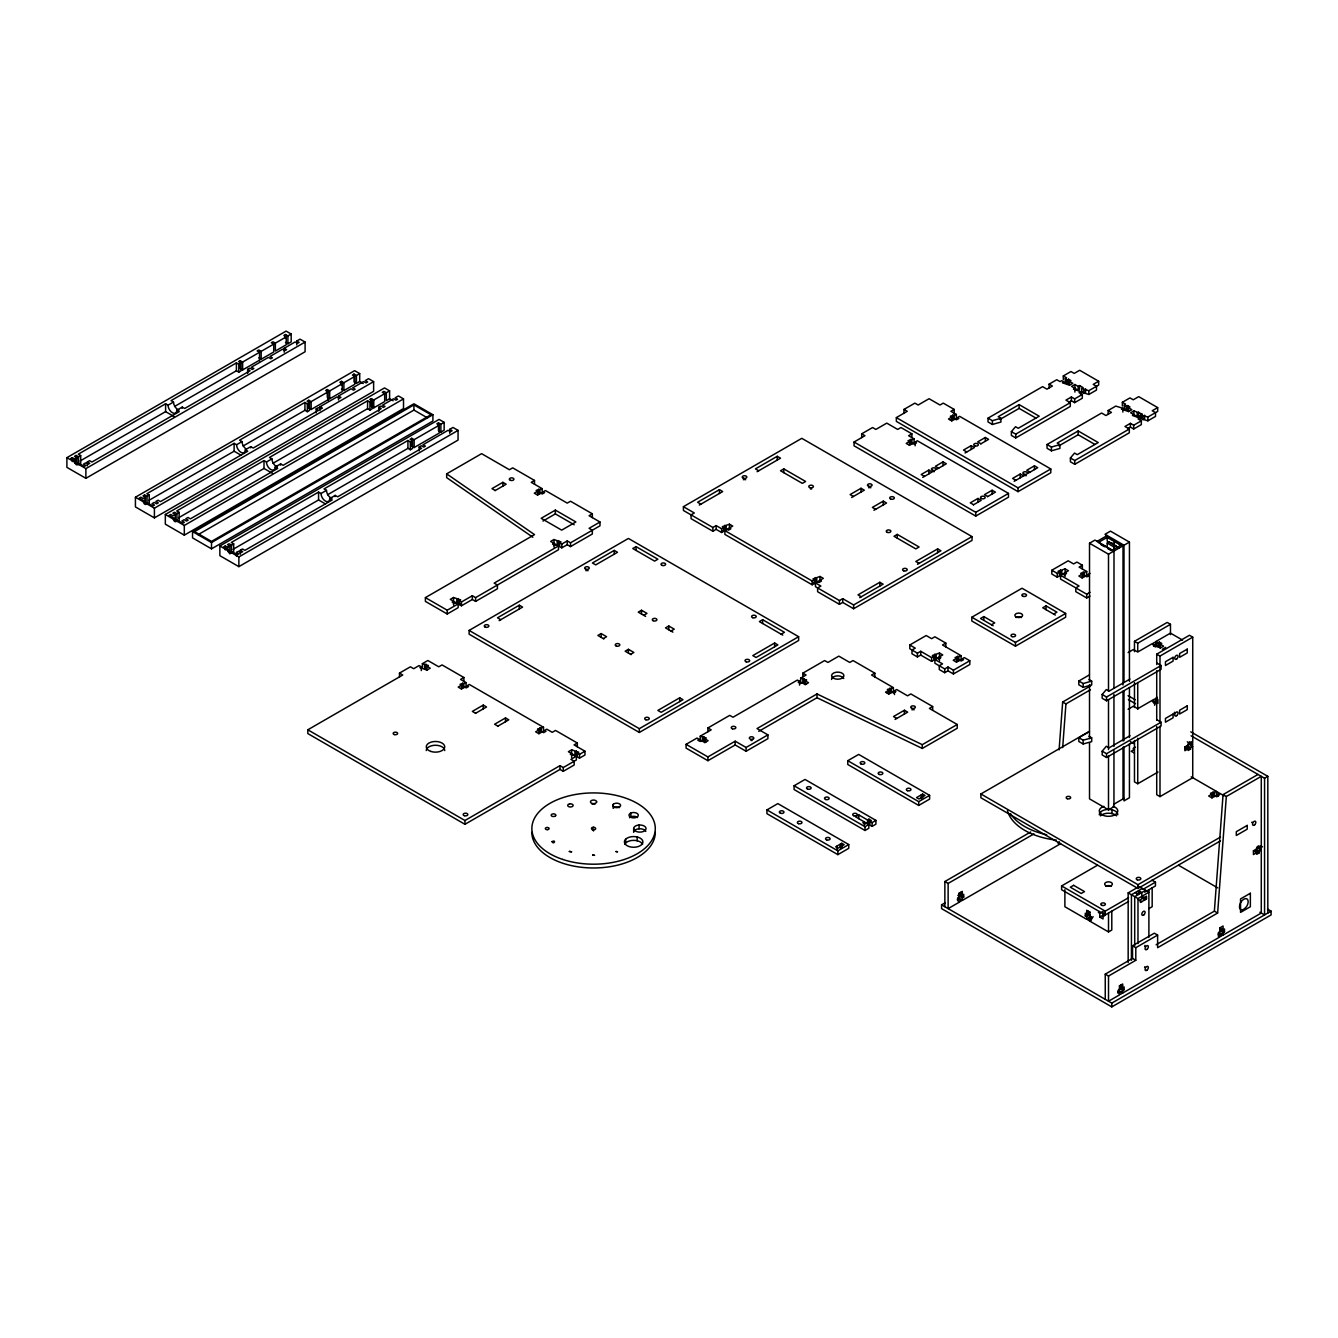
<?xml version="1.0" encoding="UTF-8"?>
<svg xmlns="http://www.w3.org/2000/svg" width="1338" height="1338" viewBox="0 0 1338 1338"><rect width="100%" height="100%" fill="white"/><g stroke="black" fill="none" stroke-linecap="round" stroke-linejoin="round"><path stroke-width="1.5" d="M1059.094 749.882L1062.673 702.015L1090.621 685.876M1062.673 747.608L1065.934 703.905L1090.403 689.789M1156.116 944.779L1214.369 911.145L1223.066 794.621L1258.004 774.451M1105.255 999.335L1105.255 974.148L1132.533 958.393L1132.533 945.799L1154.343 933.188L1157.621 935.078L1157.621 947.689L1217.63 913.034L1226.327 796.511L1261.282 776.341L1261.282 846.252L1259.091 847.523L1259.091 845.884L1256.7 847.272L1256.7 848.911M1068.661 402.337L1071.387 400.764L1074.665 402.654L1082.308 398.239L1082.308 394.459L1074.665 398.875L1071.387 396.985L1065.934 400.129L1070.3 402.654L1070.3 406.434L1015.743 437.927L1011.377 435.419L1011.377 431.639L1015.525 426.722L1018.251 428.294L1039.208 416.202L1019.121 404.611L998.181 416.703L1000.908 418.276L1000.908 422.055L992.395 424.447L988.029 421.938L988.029 418.158L1042.586 386.649L1046.952 389.174L1052.404 386.03L1049.126 384.14L1049.126 387.92M1127.683 428.712L1130.409 427.123L1133.687 429.013L1141.331 424.614L1141.331 420.834L1133.687 425.233L1130.409 423.343L1124.957 426.504L1129.322 429.013L1129.322 432.793L1074.765 464.303L1070.4 461.777L1070.4 457.997L1074.548 453.08L1077.274 454.652L1098.23 442.56L1078.16 430.97L1057.204 443.062L1059.93 444.634L1059.93 448.414L1051.417 450.822L1047.052 448.297L1047.052 444.517L1101.609 413.024L1105.974 415.533L1111.426 412.388L1108.165 410.498L1108.165 414.278M1156.718 662.996L1161.083 665.504L1161.083 669.284L1106.526 700.794L1102.178 698.269L1102.178 694.489L1106.309 689.572L1109.051 691.144L1129.991 679.052M1156.718 719.693L1161.083 722.202L1161.083 725.982L1106.526 757.475L1102.178 754.966L1102.178 751.187L1106.309 746.269L1109.051 747.842L1129.991 735.749M296.752 344.953L296.752 341.023L300.013 339.133L305.097 342.06L305.097 351.76L85.883 478.318L66.9 467.363L66.9 457.663L286.098 331.105L291.182 334.032L291.182 341.909L287.904 343.799L285.512 342.411M76.885 463.667L76.885 457.747L74.694 459.018L72.302 457.629L70.663 458.566L76.132 461.727A1.923 1.104 60 0 0 77.487 464.085A1.923 1.104 60 0 0 78.842 463.299L84.311 466.444L85.933 465.507L83.541 464.119L85.716 462.864L88.124 464.236L89.763 463.299L87.355 461.911L87.355 465.841M78.524 456.81L78.524 464.687L80.698 463.416L80.698 455.556L78.524 456.81L76.115 455.422L74.476 456.375L76.885 457.747M247.647 373.302L247.647 369.372L250.039 370.76L184.694 408.491L182.236 407.07L176.783 410.231A6.172 3.562 60 0 1 172.418 412.74A6.172 3.562 60 0 1 168.053 405.18L165.594 403.775L78.306 454.167L80.698 455.556M174.576 406.451L236.408 370.76L238.8 372.148L240.991 370.877L240.991 363.016L238.8 364.271L236.408 362.882L171.047 400.614L173.505 402.036A6.172 3.562 60 0 0 178.991 410.08M259.539 360.875L259.539 352.295L242.63 362.063L240.221 360.675L238.582 361.628L240.991 363.016M291.182 334.032L287.904 335.922L285.512 334.533L283.873 335.487L286.265 336.858L286.265 344.736L275.36 351.041L275.36 343.164L286.265 336.858M168.053 405.18L173.505 402.036M259.539 352.295L257.13 350.907L258.769 349.971L261.178 351.359L273.721 344.117L273.721 351.978L261.178 359.236L258.769 357.848M66.9 457.663L75.028 462.363L76.132 461.727M80.079 461.008L165.594 411.636L174.124 416.57M75.028 462.363A1.923 1.104 60 0 0 76.4 464.704A1.923 1.104 60 0 0 77.755 463.918L78.842 463.299M240.221 360.675L240.221 368.552L242.63 369.94L259.539 360.173M87.355 461.911L89.546 460.657L91.937 462.045L179.225 411.636L176.783 410.231M247.647 369.372L249.821 368.117L252.23 369.505L253.869 368.552L251.46 367.164L268.369 357.397L270.778 358.785L272.417 357.848L270.008 356.46L282.552 349.218L284.961 350.606L286.6 349.653L284.191 348.265L284.191 352.212M284.191 348.265L295.113 341.976L297.504 343.348L299.143 342.411L296.752 341.023M77.755 463.918L85.883 468.618L305.097 342.06M338.531 399.962L338.531 396.015L351.074 388.773L353.483 390.161L355.122 389.207L352.714 387.836L363.635 381.531L366.027 382.919L367.666 381.966L365.274 380.577L368.535 378.687L373.62 381.631L373.62 391.332L154.405 517.89L135.422 506.918L135.422 497.218L354.62 370.659L359.705 373.586L359.705 381.464L363.234 383.504M149.22 502.988L149.22 495.11L147.046 496.365L144.638 494.976L142.999 495.93L145.407 497.318L145.407 503.222M316.169 412.873L316.169 408.926L318.561 410.314L253.217 448.046L250.758 446.641L245.306 449.785A6.172 3.562 60 0 1 240.94 452.311A6.172 3.562 60 0 1 236.575 444.751L234.117 443.33L146.829 493.722L149.22 495.11M243.098 446.006L304.93 410.314L307.322 411.703L309.513 410.448L309.513 402.571L307.322 403.825L304.93 402.437L239.569 440.185L242.027 441.59A6.172 3.562 60 0 0 246.393 449.15M328.061 400.43L328.061 391.867L311.152 401.617L308.743 400.246L307.104 401.183L309.513 402.571M327.292 389.525L327.292 397.403L329.7 398.791L342.244 391.549L342.244 383.672L329.7 390.913L327.292 389.525L325.652 390.479L328.061 391.867M341.474 389.207L343.883 390.596L354.787 384.307L354.787 376.43L343.883 382.718L341.474 381.347L339.835 382.283L342.244 383.672M359.705 373.586L356.426 375.476L354.035 374.088L352.396 375.041L354.787 376.43M145.407 497.318L143.216 498.572L140.825 497.184L139.185 498.137L144.655 501.282A1.923 1.104 60 0 0 146.36 503.79M236.575 444.751L242.027 441.59M135.422 497.218L143.551 501.917L144.655 501.282M148.602 500.563L234.117 451.207L240.94 455.137M143.551 501.917A1.923 1.104 60 0 0 144.922 504.275A1.923 1.104 60 0 0 146.277 503.489L147.364 502.854L152.833 506.015L154.455 505.062L152.064 503.673L154.238 502.419L156.646 503.807L158.285 502.854L155.877 501.466L158.068 500.211L160.46 501.599L247.747 451.207L245.306 449.785M308.743 400.246L308.743 408.107L311.152 409.495L328.061 399.728M354.035 374.088L354.035 381.966L356.426 383.354L359.705 381.464M316.169 408.926L318.344 407.672L320.752 409.06L322.391 408.107L319.983 406.735L319.983 410.666M319.983 406.735L336.892 396.968L339.3 398.356L340.939 397.403L338.531 396.015M146.277 503.489L154.405 508.189L373.62 381.631M378.788 411.234L378.788 407.287L380.979 406.033L383.37 407.421L385.01 406.468L382.618 405.096L393.523 398.791L395.931 400.179L397.57 399.226L395.162 397.838L398.44 395.948L403.507 398.891L403.507 408.592L184.31 535.15L165.327 524.178L165.327 514.478L384.524 387.92L389.592 390.847L389.592 398.724L393.138 400.764M378.788 407.287L381.196 408.675L283.104 465.306L280.646 463.901L275.193 467.046A6.172 3.562 60 0 1 270.828 469.571A6.172 3.562 60 0 1 266.463 462.011L264.004 460.59L176.716 510.982L179.125 512.37L179.125 520.248M273.036 463.249L367.565 408.675L369.957 410.064L372.148 408.809L372.148 400.932L369.957 402.186L367.565 400.798L269.473 457.445L271.915 458.85A6.172 3.562 60 0 0 277.418 466.895M371.379 398.607L371.379 406.468L373.77 407.856L384.692 401.567L384.692 393.69L373.77 399.995L371.379 398.607L369.74 399.544L372.148 400.932M175.295 520.482L175.295 514.578L173.12 515.832L170.712 514.444L169.09 515.398L174.542 518.542A1.923 1.104 60 0 0 175.897 520.9A1.923 1.104 60 0 0 177.268 520.114L182.721 523.275L184.36 522.322L181.951 520.934L184.142 519.679L186.534 521.067L188.173 520.114L185.781 518.726L187.956 517.471L190.364 518.86L277.652 468.467L275.193 467.046M175.295 514.578L172.903 513.19L174.542 512.237L176.934 513.625L179.125 512.37M266.463 462.011L271.915 458.85M384.692 393.69L382.283 392.302L383.922 391.365L386.331 392.736L389.592 390.847M165.327 514.478L173.455 519.177L174.542 518.542M178.506 517.823L264.004 468.467L272.534 473.384M173.455 519.177A1.923 1.104 60 0 0 174.81 521.536A1.923 1.104 60 0 0 176.164 520.75L177.268 520.114M389.592 398.724L386.331 400.614L386.331 392.736M176.164 520.75L184.31 525.449L403.507 398.891M192.538 531.587L413.927 403.775L432.91 414.73L432.91 421.035L211.521 548.848L192.538 537.876L192.538 531.587L211.521 542.542L432.91 414.73M413.927 404.896L194.512 531.587L211.521 541.405L430.953 414.73L413.927 404.896L413.927 410.064L198.108 534.665M449.719 433.278L449.719 429.347L452.997 427.458L458.064 430.384L458.064 440.085L238.866 566.643L219.867 555.671L219.867 545.971L439.081 419.413L444.149 422.356L444.149 430.217L440.888 432.107L438.479 430.736L438.479 422.858L436.84 423.795L439.249 425.183L439.249 433.06L414.144 447.544L411.753 446.156L411.753 438.295L410.114 439.232L412.505 440.62L412.505 448.498L410.331 449.752L407.923 448.364L327.593 494.742M229.852 553.949L229.852 546.071L227.677 547.326L225.269 545.954L223.647 546.891L229.099 550.052A1.923 1.104 60 0 0 230.454 552.393A1.923 1.104 60 0 0 231.825 551.607L237.278 554.768L238.917 553.815L236.508 552.443L236.508 556.374M419.162 450.923L419.162 446.976L421.57 448.364L337.661 496.816L335.202 495.394L329.75 498.539A6.172 3.562 60 0 1 325.385 501.064A6.172 3.562 60 0 1 321.02 493.505L318.561 492.083L231.273 542.475L233.682 543.864L233.682 551.741M412.505 440.62L410.331 441.875L407.923 440.486L324.013 488.939L326.472 490.36A6.172 3.562 60 0 0 331.975 498.388M229.852 546.071L227.46 544.683L229.099 543.746L231.491 545.135L233.682 543.864M321.02 493.505L326.472 490.36M411.753 438.295L414.144 439.667L439.249 425.183M438.479 422.858L440.888 424.246L444.149 422.356M219.867 545.971L228.012 550.671L229.099 550.052M233.063 549.333L318.561 499.96L325.385 503.891M228.012 550.671A1.923 1.104 60 0 0 229.367 553.029A1.923 1.104 60 0 0 230.721 552.243L231.825 551.607M236.508 552.443L238.699 551.172L241.091 552.561L242.73 551.624L240.338 550.236L240.338 554.166M240.338 550.236L242.513 548.965L244.921 550.353L332.209 499.96L329.75 498.539M419.162 446.976L421.353 445.721L423.745 447.109L425.384 446.156L422.992 444.785L448.079 430.284L450.488 431.672L452.127 430.736L449.719 429.347M230.721 552.243L238.866 556.942L458.064 430.384M532.825 537.224L446.658 477.633L446.658 473.853L481.596 453.666L509.427 469.738L512.688 467.848L534.514 480.442L534.514 484.222M495.077 490.611L506.149 484.222L502.871 482.332L491.966 488.638L495.244 490.528M534.514 480.442L531.236 482.332L542.158 488.638L542.158 492.417L537.575 495.06L534.297 493.17L537.575 491.28L537.575 495.06M542.158 488.638L536.153 490.461L537.575 491.28M555.354 510.113L541.171 518.308L561.692 530.149L575.875 521.954L555.354 510.113L555.354 513.892L574.169 524.747M542.944 521.067L555.354 513.892M459.235 600.762L461.409 602.016L472.331 595.728L475.592 597.618L558.515 549.734L558.515 545.954L494.14 583.117L497.418 585.007L497.418 588.787L475.592 601.398L472.331 599.508L461.409 605.796L459.235 604.542L459.235 600.762L460.657 599.942L453.549 597.484L450.287 599.374L458.148 603.906L458.148 607.686L447.226 613.991L425.4 601.398L425.4 597.618L534.514 534.615L446.658 473.853M592.349 517.605L592.349 513.825L589.071 515.715L599.993 522.021L599.993 525.801L570.523 542.81L567.245 540.92L561.793 544.064L559.619 542.81L559.619 546.59L561.793 547.844L567.245 544.7L570.523 546.59L592.349 533.996L592.349 530.216L589.071 528.326L599.993 522.021M559.619 542.81L561.04 541.99L553.932 539.532L550.671 541.422L558.515 545.954M453.549 601.264L452.144 602.083L454.535 603.471L455.957 602.652M553.932 543.312L552.527 544.131L554.919 545.519L556.34 544.7M425.4 597.618L447.226 610.212L458.148 603.906M459.235 604.542L460.657 603.722M469.12 630.415L628.425 538.445L798.635 636.704L798.635 640.484L639.33 732.455L469.12 634.195L469.12 630.415L639.33 728.675L798.635 636.704M683.417 506.684L694.322 512.989L691.06 514.879L691.06 518.659L712.886 531.253L716.148 529.363L721.6 532.507L723.791 531.253L723.791 527.473L721.6 528.727L716.148 525.583L712.886 527.473L683.417 510.464L683.417 506.684L801.797 438.329L972.024 536.605L972.024 540.385L853.627 608.74L842.723 602.435L839.444 604.324L817.618 591.731L817.618 587.951L820.896 586.061L815.444 582.9L815.444 586.68L839.444 600.545L842.723 598.655L853.627 604.96L972.024 536.605M399.477 676.894L399.477 673.114L410.398 666.809L413.676 668.699L419.129 665.555L421.303 666.809L421.303 670.589M499.158 620.615L522.589 607.101L519.311 605.211L497.485 617.805L500.763 619.695M614.242 550.403L592.416 562.997L595.694 564.887L617.504 552.293L614.242 550.403L614.242 554.183M699.289 505.078L722.704 491.564L719.426 489.675L697.6 502.268L700.878 504.158M757.107 471.695L780.522 458.181L777.261 456.291L755.435 468.885L758.713 470.775M307.824 729.795L464.955 820.512L559.986 765.654L563.265 767.544L576.36 759.984L576.36 756.204L570.891 759.348L574.169 761.238L574.169 765.018L563.265 771.324L559.986 769.434L464.955 824.292L307.824 733.575L307.824 729.795L402.755 675.004L399.477 673.114M422.39 667.445L422.39 663.665L427.859 660.504L438.764 666.809L442.042 664.919L463.868 677.513L463.868 681.293M421.303 666.809L419.881 667.629L426.973 670.087L430.251 668.197L426.973 666.307L426.973 670.087M422.39 663.665L428.394 665.488L426.973 666.307M636.052 546.623L632.79 548.513L654.6 561.107L657.878 559.217L636.052 546.623L636.052 550.403M783.8 468.885L780.522 470.775L802.348 483.369L805.627 481.479L783.8 468.885L783.8 472.665M861.689 437.61L861.689 433.83L872.593 427.541L875.872 429.431L886.776 423.126L897.681 429.431L900.959 427.541L911.88 433.83L911.88 437.61M903.986 413.191L903.986 409.411L914.891 403.123L918.169 405.013L929.074 398.707L939.995 405.013L943.257 403.123L954.178 409.411L954.178 413.191M915.142 445.805L915.142 442.025L917.333 440.771L1008.484 493.404L1008.484 497.184L975.753 516.083L854.045 445.805L854.045 442.025L864.95 435.72L861.689 433.83M955.048 418.995L956.469 419.814L958.861 418.426L957.439 417.607L959.63 416.335L1050.798 468.969L1050.798 472.749L1018.051 491.648L896.343 421.386L896.343 417.607L907.248 411.301L903.986 409.411M815.444 582.9L823.305 578.367L820.027 576.477L812.935 578.936L814.357 579.755L814.357 583.535L812.166 584.79L724.878 534.397L724.878 530.617L732.739 526.085L729.461 524.195L722.369 526.654L723.791 527.473M463.868 677.513L460.59 679.403L466.042 682.564L466.042 686.344L461.459 688.986L458.181 687.096L461.459 685.207L461.459 688.986M466.042 682.564L460.038 684.387L461.459 685.207M911.88 433.83L908.602 435.72L914.055 438.881L914.055 442.661L909.472 445.303L906.194 443.413L909.472 441.523L909.472 445.303M954.178 409.411L950.9 411.301L956.352 414.462L956.352 418.225L951.77 420.885L948.491 418.995L951.77 417.105L951.77 420.885M914.055 438.881L908.05 440.704L909.472 441.523M956.352 414.462L950.348 416.285L951.77 417.105M950.348 420.065L952.756 418.677L954.178 419.496L954.178 415.717M603.321 638.594L606.599 636.704L601.147 633.56L597.869 635.45L603.873 638.912M643.695 615.296L646.973 613.406L641.521 610.245L638.243 612.135L645.602 616.4M475.458 713.371L486.53 706.982L483.252 705.093L472.347 711.398L475.626 713.288M851.67 497.452L864.298 490.16L861.02 488.27L850.115 494.575L853.393 496.465M1049.126 384.14L1056.769 379.724L1060.047 381.614L1061.686 380.678L1063.861 381.932L1062.439 382.752L1069.53 385.21L1072.808 383.32L1069.53 381.43L1069.53 385.21M1063.309 379.724L1063.309 375.945L1070.952 371.529L1074.23 373.419L1079.682 370.275L1098.665 381.246L1098.665 385.026L1088.848 390.679L1081.756 388.488L1081.756 392.268L1088.848 394.459L1096.491 390.06L1096.491 386.281L1093.213 384.391L1098.665 381.246M1067.139 383.822L1067.139 380.042L1068.56 379.223L1068.56 383.002L1067.139 383.822L1065.265 382.384L1065.265 378.604L1066.587 377.834L1063.309 375.945M999.921 419.48L1019.121 408.391L1035.863 418.041M1065.265 382.384L1066.587 381.614M1069.53 381.43L1070.952 380.611L1068.56 379.223M1074.882 384.508L1071.604 386.398L1078.16 390.178L1079.565 389.358L1079.565 385.578L1078.16 386.398L1074.882 384.508L1074.882 392.067M922.735 477.398L932.118 471.98L928.84 470.09L921.196 474.505L924.474 476.395M936.918 469.203L946.3 463.784L943.022 461.894L935.379 466.31L938.657 468.2M965.033 452.98L974.415 447.561L971.137 445.671L963.511 450.07L966.772 451.96M980.737 443.898L988.598 439.366L985.32 437.476L977.693 441.891L980.955 443.781M1074.882 388.288L1073.461 389.107L1080.669 391.633L1080.669 395.412M497.719 726.233L508.791 719.827L505.513 717.937L494.608 724.243L497.87 726.133M873.931 510.296L886.559 503.021L883.281 501.131L872.376 507.42L875.654 509.31M630.599 654.349L633.878 652.459L628.425 649.315L625.147 651.205L631.151 654.667M670.974 631.034L674.252 629.144L668.783 626L665.521 627.89L672.88 632.138M1081.756 388.488L1083.178 387.669L1079.565 385.578M1080.669 391.633L1079.03 392.569L1082.308 394.459M1081.756 392.268L1083.178 391.449M1011.377 431.639L1015.743 434.148L1070.3 402.654M543.512 727.287L537.508 729.11L538.93 729.929L538.93 733.709L543.512 731.066L543.512 727.287L469.32 684.454L467.129 685.708L468.551 686.528L466.159 687.916L464.738 687.096M538.93 729.929L535.652 731.819L538.93 733.709M724.878 530.617L812.166 581.01L814.357 579.755M1108.165 410.498L1115.792 406.083L1122.883 408.291L1122.883 412.071M1122.348 406.083L1122.348 402.303L1129.974 397.904L1133.253 399.794L1138.705 396.633L1157.688 407.605L1157.688 411.385L1147.87 417.055L1140.779 414.847L1140.779 418.627L1147.87 420.834L1155.514 416.419L1155.514 412.639L1152.235 410.749L1157.688 407.605M897.28 534.397L894.001 536.287L915.828 548.898L919.106 547.008L897.28 534.397L897.28 538.177M1126.161 410.181L1126.161 406.401L1127.583 405.581L1127.583 409.361L1126.161 410.181L1124.288 408.742L1124.288 404.962L1125.609 404.193L1122.348 402.303M1122.883 408.291L1121.478 409.11L1128.57 411.569L1131.831 409.679L1128.57 407.789L1128.57 411.569M1058.943 445.838L1078.16 434.75L1094.885 444.417M1128.57 407.789L1129.974 406.969L1127.583 405.581M781.175 634.195L784.453 632.305L762.627 619.695L759.348 621.585L782.763 635.115M973.362 504.861L981.206 500.328L977.944 498.438L970.301 502.854L973.579 504.744M987.544 496.666L995.405 492.133L992.127 490.243L984.484 494.659L987.762 496.549M1014.137 481.329L1023.52 475.91L1020.242 474.02L1012.598 478.419L1015.876 480.309M1028.32 473.134L1037.703 467.715L1034.425 465.825L1026.781 470.24L1030.059 472.13M1140.779 414.847L1142.2 414.027L1133.905 410.883L1130.643 412.773L1137.183 416.553L1138.605 415.733L1142.2 417.807L1140.779 418.627M854.045 442.025L975.753 512.303L1008.484 493.404M896.343 417.607L1018.051 487.868L1050.798 468.969M577.33 746.805L577.33 743.025L574.069 744.915L584.974 751.22L584.974 755L579.521 758.144L577.33 756.89L577.33 753.11L578.752 752.291L571.661 749.832L568.382 751.722L574.939 755.502L576.36 754.682L576.36 750.902M1070.4 457.997L1074.765 460.523L1129.322 429.013M571.661 753.612L570.356 754.364L576.36 756.204M577.33 753.11L579.521 754.364L584.974 751.22M679.704 697.817L657.878 710.411L661.156 712.301L682.982 699.707L679.704 697.817L679.704 701.597M774.635 643.009L752.809 655.603L756.087 657.493L777.896 644.899L774.635 643.009L774.635 646.789M859.682 597.685L883.097 584.171L879.819 582.281L857.993 594.875L861.271 596.765M917.5 564.302L940.915 550.788L937.654 548.898L915.828 561.492L919.106 563.382M707.902 731.735L707.902 727.956L729.728 715.362L732.99 717.252L797.364 680.072L799.555 681.343L799.555 685.123M802.833 676.928L802.833 673.148L824.643 660.554L827.921 662.444L838.842 656.138L849.747 662.444L853.025 660.554L874.835 673.148L874.835 676.928M758.763 731.351L817.016 697.717L922.283 748.444L957.222 728.273L957.222 724.494L922.283 744.664L817.016 693.937L757.007 728.591L767.912 734.88L767.912 738.66L746.086 751.254L735.181 744.965L707.902 760.703L686.076 748.109L686.076 744.329L696.998 738.041L699.172 739.295L697.75 740.115L700.159 741.503L701.58 740.683M704.842 742.573L704.842 738.793L708.12 740.683L704.842 742.573L700.259 739.931L700.259 736.151L711.18 729.846L707.902 727.956M805.225 684.604L805.225 680.841L808.503 682.715L805.225 684.604L800.642 681.962L800.642 678.182L806.095 675.038L802.833 673.148M700.259 736.151L706.263 737.974L704.842 738.793M799.555 681.343L798.134 682.163L800.542 683.534L801.947 682.715M800.642 678.182L806.647 680.022L805.225 680.841M706.263 741.754L703.872 740.366L702.45 741.185L702.45 737.405M806.647 683.802L804.238 682.413L802.833 683.233L802.833 679.453M686.076 744.329L707.902 756.923L735.181 741.185L746.086 747.474L767.912 734.88M909.807 644.983L915.259 648.127L911.981 650.017L911.981 653.797L917.433 656.958L920.711 655.068L931.616 661.357L933.807 660.102L933.807 656.322L931.616 657.577L920.711 651.288L917.433 653.178L909.807 648.763L909.807 644.983L926.164 635.533L931.616 638.678L934.894 636.788L945.815 643.093L945.815 646.873M1089.517 680.406L1089.517 543.228L1094.969 540.084L1113.952 551.039M1096.876 541.505L1107.228 535.518M1107.195 537.374L1098.347 542.475L1111.995 550.353L1120.826 545.252L1107.195 537.374L1107.195 541.154L1119.12 548.045M1090.002 592.299L1086.724 594.189L1060.532 579.07L1060.532 575.29L1068.393 570.757L1065.115 568.867L1058.024 571.326L1059.445 572.129L1059.445 575.909L1057.254 577.18L1051.802 574.019L1051.802 570.239L1068.176 560.806L1073.628 563.95L1076.906 562.06L1082.358 565.205L1082.358 568.985M874.835 673.148L871.573 675.038L893.383 687.632L893.383 691.412L888.8 694.054L885.539 692.164L888.8 690.274L888.8 694.054M971.823 617.219L1022.015 588.235L1065.65 613.44L1065.65 617.219L1015.458 646.187L971.823 620.999L971.823 617.219L1015.458 642.407L1065.65 613.44M1107.195 547.192L1107.195 543.044L1109.587 541.656M1051.802 570.239L1057.254 573.4L1059.445 572.129M991.458 624.779L994.736 622.889L983.815 616.584L980.553 618.474L993.181 625.766M945.815 643.093L942.537 644.983L961.085 655.687L961.085 659.467L956.503 662.126L953.225 660.236L956.503 658.346L956.503 662.126M1082.358 565.205L1079.08 567.095L1086.724 571.51L1086.724 575.29L1082.141 577.932L1078.863 576.042L1082.141 574.153L1082.141 577.932M1113.952 688.217L1114.002 546.974L1116.41 545.603M934.894 659.467L942.537 663.882L939.259 665.772L939.259 669.552L944.712 672.696L947.99 670.806L953.442 673.967L969.816 664.518L969.816 660.738L953.442 670.187L947.99 667.026L944.712 668.916L934.894 663.247L934.894 659.467L942.755 654.934L939.477 653.044L932.385 655.503L933.807 656.322M1089.517 543.228L1108.5 554.2L1129.439 542.107L1129.439 681.343M1086.724 571.51L1080.719 573.333L1082.141 574.153M893.383 687.632L887.395 689.471L888.8 690.274M1090.002 573.4L1087.811 574.654L1089.232 575.474L1086.824 576.862L1085.419 576.042M887.395 693.251L889.787 691.863L891.208 692.683L891.208 688.903M894.486 694.573L894.486 690.793L896.661 689.522L907.582 695.827L910.844 693.937L932.67 706.531L932.67 710.311M961.085 655.687L955.081 657.527L956.503 658.346M1053.658 614.058L1056.92 612.168L1046.015 605.88L1042.737 607.77L1055.364 615.062M1060.532 575.29L1079.08 585.994L1075.802 587.884L1075.802 591.664L1086.724 597.969L1090.002 596.079M895.055 719.426L907.682 712.134L904.404 710.244L893.5 716.549L896.778 718.439M794.086 785.757L805.008 779.452L875.922 820.395L875.922 824.175L872.108 826.382L869.934 825.128L869.934 821.348L871.339 820.529L868.947 819.14L867.526 819.96L858.795 814.926L855.517 816.816L868.83 824.492L868.83 828.272L865.017 830.48L794.086 789.537L794.086 785.757L865.017 826.7L868.83 824.492M932.67 706.531L929.392 708.421L957.222 724.494M847.774 760.703L858.695 754.415L929.609 795.357L929.609 799.137L918.704 805.426L847.774 764.483L847.774 760.703L918.704 801.646L929.609 795.357M766.942 809.908L777.846 803.603L848.76 844.546L848.76 848.325L837.856 854.631L766.942 813.688L766.942 809.908L837.856 850.851L848.76 844.546M1134.473 651.656L1134.473 641.32L1167.204 622.421L1170.466 624.311L1170.466 634.63M1134.473 641.32L1137.735 643.21L1170.466 624.311M1088.965 679.553L1091.691 681.126L1091.691 684.905L1083.178 687.314L1078.813 684.788L1078.813 681.009L1089.383 674.904M1128.101 652.559L1133.37 649.515L1137.735 652.024L1152.47 643.528L1154.644 644.782L1153.239 645.602L1155.631 646.99L1157.052 646.17L1160.33 648.06L1163.592 646.17L1160.33 644.28L1160.33 648.06M1157.922 646.672L1157.922 642.892L1159.344 642.073L1159.344 645.853L1157.922 646.672L1156.049 645.234L1156.049 641.454L1170.466 633.125L1182.558 640.099M1160.33 644.28L1161.752 643.461L1159.344 642.073M1162.404 649.264L1165.666 647.375M1156.718 664.501L1156.718 654.165L1189.465 635.266L1192.727 637.156L1192.727 742.423L1190.552 743.694L1187.274 741.804M866.656 823.238L865.234 824.057L862.826 822.669L864.248 821.85L864.248 825.63M1156.718 654.165L1159.996 656.055L1192.727 637.156M869.934 821.348L872.108 822.602L875.922 820.395M922.635 794.086L916.513 797.615L918.922 799.003L925.026 795.474L922.635 794.086L922.635 797.866M841.786 843.291L835.681 846.82L838.073 848.208L844.178 844.679L841.786 843.291L841.786 847.071L840.364 847.891L840.364 844.111M1102.178 694.489L1106.526 697.014L1161.083 665.504M1220.473 840.849L1137.986 888.465L980.871 797.749L980.871 793.969L1089.433 731.301M1088.965 736.251L1091.691 737.823L1091.691 741.603L1083.178 743.995L1078.813 741.486L1078.813 737.706L1089.383 731.602M1128.101 709.257L1133.37 706.213L1137.735 708.722L1152.47 700.226L1154.644 701.48L1154.644 705.26M1156.049 698.152L1157.922 699.59L1157.922 703.37L1156.049 701.932L1156.049 698.152L1157.387 697.382M1154.644 701.48L1153.239 702.299L1155.631 703.688L1157.052 702.868M1102.178 751.187L1106.526 753.695L1161.083 722.202M1135.477 747.173L1133.069 748.561L1134.49 749.38L1131.212 751.27L1134.49 753.16M944.862 906.729L944.862 881.541L1030.712 831.968M944.862 881.541L948.124 883.431L1033.99 833.858M1190.552 749.113L1187.274 747.223L1187.274 745.584L1190.552 747.474L1190.552 749.113L1188.144 750.484L1188.144 748.845L1184.883 750.735L1184.883 746.955L1189.465 744.313L1192.727 746.203L1192.727 777.713L1159.996 796.612L1156.718 794.722L1156.718 726.517M1184.883 748.594L1187.274 747.223M1190.552 747.474L1192.727 746.203M1134.473 740.533L1134.473 781.86L1137.735 783.75L1158.006 772.059M1058.007 842.672L1059.428 841.853L1059.428 844.378L962.306 900.441L959.045 898.551L959.045 893.249L962.306 891.359L962.306 895.139L963.728 894.319L963.728 897.096L962.306 897.915L959.045 896.025L960.467 895.206L963.728 897.096M1113.668 804.322L1124.037 798.351M1267.521 909.071L1271.1 911.145L1271.1 914.924L1111.794 1006.895L941.584 908.619L941.584 904.839L945.197 902.749M957.874 895.44L961.504 893.349M1089.517 742.757L1089.517 798.87L1108.5 809.825L1113.952 806.68L1113.952 750.568M959.045 897.029L957.623 897.848L957.623 900.625L959.045 899.805L959.045 902.33L948.124 908.619L948.124 883.431M1216.543 791.46L1210.539 793.283L1211.96 794.103L1211.96 797.883L1216.543 795.24L1216.543 791.46L1191.205 776.826M1211.96 794.103L1208.682 795.993L1211.96 797.883M1128.553 901.478L1105.255 914.924L1061.603 889.72L1061.603 885.94L1097.461 865.251M1191.088 735.816L1264.561 778.231L1267.822 776.341L1267.822 913.034M1085.285 915.995L1088.563 914.105L1089.968 914.924L1086.707 916.814L1085.285 915.995L1085.285 913.218L1086.707 914.038L1089.968 912.148L1089.968 917.45L1086.707 919.34L1064.881 906.729L1064.881 889.72M980.871 793.969L1137.986 884.686L1220.473 837.07M1128.168 892.881L1139.073 886.576L1148.89 892.245L1137.986 898.551L1128.168 892.881L1128.168 962.49M1111.794 911.145L1111.794 930.044L1108.516 931.934L1089.968 921.23L1089.968 918.704L1093.246 916.814M1142.351 888.465L1131.43 894.771L1131.43 960.283M1099.803 913.285L1103.064 911.395L1103.064 918.955L1099.803 917.065L1099.803 913.285L1098.381 912.466M1061.603 885.94L1105.255 911.145L1128.553 897.698M1142.886 889.419L1155.447 882.16L1155.447 885.94L1144.692 892.162M1136.899 894.135L1139.943 892.379M1145.629 890.355L1134.708 896.661L1134.708 945.799M1099.803 917.065L1103.064 915.175L1104.486 915.995L1104.486 913.218M1146.499 898.919L1140.377 902.448L1140.377 899.671L1146.499 896.159L1146.499 898.919L1143.221 897.029L1141.799 897.848L1145.077 899.738M1148.89 908.619L1152.169 906.729L1152.169 887.83M1259.091 852.942L1255.83 851.052L1255.83 849.413L1259.091 851.303L1259.091 852.942L1256.7 854.33L1256.7 852.691L1253.422 854.581L1253.422 850.801L1258.004 848.141L1261.282 850.031L1261.282 913.034L1223.083 935.078L1219.821 933.188L1219.821 927.903L1223.083 926.013L1223.083 929.793L1224.504 928.973L1224.504 931.75L1223.083 932.569L1219.821 930.679L1221.243 929.86L1224.504 931.75M1259.091 851.303L1261.282 850.031M1132.533 945.799L1135.795 947.689L1157.621 935.078M1105.255 974.148L1108.516 976.038L1135.795 960.283L1135.795 947.689M1219.821 931.683L1218.4 932.502L1218.4 935.279L1219.821 934.459L1219.821 936.968L1122.716 993.047L1119.438 991.157L1119.438 985.855L1122.716 983.965L1122.716 987.745L1124.121 986.926L1124.121 989.702L1122.716 990.521L1119.438 988.631L1120.859 987.812L1124.121 989.702M1119.438 989.635L1118.016 990.455L1118.016 993.231L1119.438 992.411L1119.438 994.937L1108.516 1001.225L1108.516 976.038M941.584 904.839L1111.794 1003.115L1271.1 911.145M988.029 418.158L992.395 420.667L1000.908 418.276M1047.052 444.517L1051.417 447.043L1059.93 444.634M1078.813 681.009L1083.178 683.534L1091.691 681.126M1078.813 737.706L1083.178 740.215L1091.691 737.823M593.57 827.219C590.175 826.867 591.312 830.831 594.172 829.844C599.039 828.506 590.342 824.392 593.57 830.998M1141.331 420.834L1138.053 418.945L1139.692 417.991L1132.483 415.482L1133.905 414.663L1133.905 410.883M1129.439 542.107L1110.456 531.136L1105.004 534.297L1123.987 545.252L1123.987 682.413M1105.991 535.986L1123.017 545.82L1123.017 684.956M1111.293 542.643L1114.705 544.616M1107.195 543.044L1114.002 546.974M1101.057 544.733L1104.469 546.707M1107.864 548.664L1111.276 550.637M915.142 442.025L916.563 442.845L914.172 444.233L912.75 443.413M1065.115 572.647L1066.537 573.467L1064.128 574.838L1062.723 574.019M1128.068 695.643L1135.243 699.791M1190.787 731.853L1267.822 776.341M1128.386 699.607L1135.544 703.738M1184.883 746.955L1188.144 748.845M1062.673 702.015L1065.934 703.905M1223.066 794.621L1226.327 796.511M1130.259 741.637L1133.62 743.577M1223.902 795.709L1219.821 793.35L1217.63 794.605L1219.052 795.424L1216.66 796.812L1215.239 795.993M969.816 660.738L964.364 657.577L962.173 658.848L963.594 659.667L961.186 661.039L959.781 660.236M727.069 529.363L728.474 530.183L730.883 528.794L729.461 527.975L729.461 524.195M817.618 581.645L819.04 582.465L821.448 581.077L820.027 580.257L820.027 576.477M722.369 530.433L723.791 531.253M812.935 582.716L814.357 583.535M939.477 656.824L940.898 657.644L938.49 659.032L937.085 658.212M1253.422 850.801L1256.7 852.691M413.927 410.064L427.541 417.924M592.349 513.825L570.523 501.232L567.245 503.121L545.436 490.528L543.245 491.782L544.666 492.601L542.258 493.99L540.853 493.17M894.486 690.793L895.908 691.612L893.5 692.984L892.078 692.164M275.36 343.164L272.952 341.775L271.313 342.729L273.721 344.117M1178.561 865.268L1217.747 887.897M1259.878 912.232L1264.561 914.924L1264.561 778.231M1214.369 911.145L1217.63 913.034M1151.951 880.153L1155.447 882.16M1219.821 927.903L1223.083 929.793M1135.26 892.563L1138.521 894.453M1138.521 899.738L1141.799 901.628M1089.968 912.148L1086.707 910.258L1086.707 914.038M1089.968 915.928L1091.39 916.747L1091.39 919.524L1089.968 918.704M1132.533 958.393L1135.795 960.283M959.045 893.249L962.306 895.139M1119.438 985.855L1122.716 987.745M577.33 743.025L555.521 730.431L552.243 732.321L546.79 729.177L544.599 730.431L546.021 731.25L543.613 732.639L542.208 731.819M229.099 551.624L231.491 552.995L231.491 545.135M1124.288 404.962L1126.161 406.401M1065.265 378.604L1067.139 380.042M1156.049 641.454L1157.922 642.892M1223.083 932.569L1223.083 935.078M1214.369 792.715L1214.369 796.495L1212.947 795.675L1212.947 791.895M1190.552 743.694L1190.552 742.055L1188.144 743.443L1188.144 745.065M1159.996 656.055L1159.996 722.202M1159.996 726.333L1159.996 796.612M1156.718 670.706L1156.718 720.312M1148.89 889.72L1148.89 937.286M1147.87 417.055L1147.87 420.834M1144.609 415.165L1144.609 418.945M1142.97 416.101L1142.97 419.881M1141.799 895.089L1141.799 892.563L1138.521 890.673L1138.521 893.199M1138.605 411.953L1138.605 415.733M1137.986 884.686L1137.986 888.465M1137.986 898.551L1137.986 943.591M1137.735 643.21L1137.735 651.472M1137.735 682.48L1137.735 709.341M1137.735 738.275L1137.735 783.75M1137.183 412.773L1137.183 416.553M1134.473 682.648L1134.473 707.451M1133.687 425.233L1133.687 429.013M1130.409 423.343L1130.409 427.123M1129.439 687.581L1129.439 737.472M1129.439 743.694L1129.439 797.732L1123.987 800.893L1123.987 746.855M1123.987 690.743L1123.987 740.616M1123.017 691.194L1123.017 741.035M1123.017 747.273L1123.017 799.187M1122.716 990.521L1122.716 993.047M1120.859 985.036L1120.859 987.812M1114.002 541.305L1114.002 545.084M1113.952 694.455L1113.952 746.403M1112.029 809.858L1112.029 813.638M1111.794 1003.115L1111.794 1006.895M1108.5 554.2L1108.5 691.361M1108.5 699.674L1108.5 749.564M1108.5 755.803L1108.5 809.825M1108.516 913.034L1108.516 931.934M1106.526 697.014L1106.526 700.794M1106.526 753.695L1106.526 757.475M1105.255 911.145L1105.255 914.924M1100.505 812.082L1100.505 815.862A9.266 5.352 0 0 1 1110.925 813.37L1113.149 813.905A9.266 5.352 0 0 1 1116.544 815.862M1089.517 684.554L1089.517 738.593M1088.848 390.679L1088.848 394.459M1088.563 911.329L1088.563 914.105M1086.724 594.189L1086.724 597.969M1086.707 916.814L1086.707 919.34M1085.57 388.789L1085.57 392.569M1084.533 572.764L1084.533 576.544L1083.128 575.725L1083.128 571.945M1083.931 389.743L1083.931 393.523M1083.178 683.534L1083.178 687.314M1083.178 740.215L1083.178 743.995M1078.16 386.398L1078.16 390.178M1078.16 430.97L1078.16 434.75M1074.765 460.523L1074.765 464.303M1074.665 398.875L1074.665 402.654M1071.387 396.985L1071.387 400.764M1065.115 568.867L1065.115 576.427M1061.837 570.757L1061.837 574.537L1060.432 573.718L1060.432 569.938M1057.254 573.4L1057.254 577.18M1051.417 447.043L1051.417 450.822M1046.015 605.88L1046.015 609.66M1034.425 465.825L1034.425 469.605M1020.242 474.02L1020.242 477.8M1019.121 404.611L1019.121 408.391M1018.051 487.868L1018.051 491.648M1015.743 434.148L1015.743 437.927M1015.458 642.407L1015.458 646.187M992.395 420.667L992.395 424.447M992.127 490.243L992.127 494.023M985.32 437.476L985.32 441.256M983.815 616.584L983.815 620.364M977.944 498.438L977.944 502.218M975.753 512.303L975.753 516.083M971.137 445.671L971.137 449.451M962.306 897.915L962.306 900.441M960.467 892.429L960.467 895.206M958.894 656.958L958.894 660.738L957.49 659.918L957.49 656.138M953.442 670.187L953.442 673.967M952.756 414.897L952.756 418.677M947.99 667.026L947.99 670.806M944.712 668.916L944.712 672.696M943.022 461.894L943.022 465.674M939.477 653.044L939.477 660.604M937.654 548.898L937.654 552.678M936.199 654.934L936.199 658.714L934.794 657.895L934.794 654.115M931.616 657.577L931.616 661.357M928.84 470.09L928.84 473.869M922.283 744.664L922.283 748.444M921.213 794.906L921.213 798.686M920.711 651.288L920.711 655.068M918.704 801.646L918.704 805.426M917.433 653.178L917.433 656.958M911.88 440.135L911.88 443.915L910.459 443.095L910.459 439.316M904.404 710.244L904.404 714.024M889.787 688.083L889.787 691.863M883.281 501.131L883.281 504.911M879.819 582.281L879.819 586.061M872.108 822.602L872.108 826.382M868.947 819.14L868.947 822.92L867.526 823.74L867.526 819.96M865.017 826.7L865.017 830.48M861.02 488.27L861.02 492.05M858.795 814.926L858.795 818.705M853.627 604.96L853.627 608.74M842.723 598.655L842.723 602.435M839.444 600.545L839.444 604.324M837.856 850.851L837.856 854.631M837.086 846.001L837.086 849.781M817.016 693.937L817.016 697.717M816.749 578.367L816.749 582.147L815.327 581.328L815.327 577.548M812.166 581.01L812.166 584.79M804.238 678.634L804.238 682.413M777.261 456.291L777.261 460.071M762.627 619.695L762.627 623.475M746.086 747.474L746.086 751.254M735.181 741.185L735.181 744.965M726.183 526.085L726.183 529.865L724.778 529.045L724.778 525.265M721.6 528.727L721.6 532.507M719.426 489.675L719.426 493.454M716.148 525.583L716.148 529.363M712.886 527.473L712.886 531.253M707.902 756.923L707.902 760.703M703.872 736.586L703.872 740.366M668.783 626L668.783 629.78M641.521 610.245L641.521 614.025M639.33 728.675L639.33 732.455M639.062 825.061L639.062 828.841M637.172 837.019L637.172 840.799M633.677 828.557A6.172 3.562 0 0 0 638.259 832.002L639.865 832.119A6.172 3.562 0 0 0 646.037 828.557A6.172 3.562 0 0 0 639.865 824.994L638.259 825.111A6.172 3.562 0 0 0 633.677 828.557L633.677 832.336M630.867 813.086L630.867 816.866M628.425 649.315L628.425 653.095M625.632 839.244A9.266 5.352 0 0 0 627.104 845.7L629.027 846.553A9.266 5.352 0 0 0 641.671 844.596A9.266 5.352 0 0 0 638.293 837.287L636.052 836.752A9.266 5.352 0 0 0 625.632 839.244L625.632 843.024M613.172 804.573L613.172 808.353M601.147 633.56L601.147 637.34M579.521 754.364L579.521 758.144M574.939 751.722L574.939 755.502M571.661 749.832L571.661 757.392M570.523 542.81L570.523 546.59M567.245 540.92L567.245 544.7M563.265 767.544L563.265 771.324M561.793 544.064L561.793 547.844M559.986 765.654L559.986 769.434M558.632 540.602L558.632 544.382L557.21 545.202L557.21 541.422M553.932 539.532L553.932 547.091M541.321 728.541L541.321 732.321L539.916 731.501L539.916 727.721M539.967 489.892L539.967 493.672L538.562 492.852L538.562 489.072M519.311 605.211L519.311 608.991M505.513 717.937L505.513 721.717M502.871 482.332L502.871 486.112M483.252 705.093L483.252 708.872M475.592 597.618L475.592 601.398M472.331 595.728L472.331 599.508M464.955 820.512L464.955 824.292M463.868 683.818L463.868 687.598L462.446 686.779L462.446 682.999M461.409 602.016L461.409 605.796M458.248 598.554L458.248 602.334L456.827 603.154L456.827 599.374M453.549 597.484L453.549 605.044M447.226 610.212L447.226 613.991M440.888 424.246L440.888 432.107M426.002 664.1L426.002 667.879L424.581 668.699L424.581 664.919M414.144 439.667L414.144 447.544M410.331 441.875L410.331 449.752M407.923 440.486L407.923 448.364M373.77 399.995L373.77 407.856M369.957 402.186L369.957 410.064M367.565 400.798L367.565 408.675M356.426 375.476L356.426 383.354M343.883 382.718L343.883 390.596M341.474 381.347L341.474 385.277M329.7 390.913L329.7 398.791M318.561 492.083L318.561 499.96M311.152 401.617L311.152 409.495M307.322 403.825L307.322 411.703M304.93 402.437L304.93 410.314M287.904 335.922L287.904 343.799M285.512 334.533L285.512 338.481M264.004 460.59L264.004 468.467M261.178 351.359L261.178 359.236M242.63 362.063L242.63 369.94M238.8 364.271L238.8 372.148M238.866 556.942L238.866 566.643M236.408 362.882L236.408 370.76M234.117 443.33L234.117 451.207M227.677 547.326L227.677 551.273M225.269 545.954L225.269 549.885M211.521 542.542L211.521 548.848M184.31 525.449L184.31 535.15M176.934 513.625L176.934 521.502M165.594 403.775L165.594 411.636M154.405 508.189L154.405 517.89M147.046 496.365L147.046 504.242M144.638 494.976L144.638 498.923M85.883 468.618L85.883 478.318M76.115 455.422L76.115 463.299M74.694 459.018L74.694 462.948M72.302 457.629L72.302 461.56M182.236 407.07A6.172 3.562 60 0 1 182.085 408.291M1023.988 475.692A2.308 1.338 0 0 1 1026.313 475.692M933.155 471.628A2.308 1.338 0 0 1 934.342 471.628M1152.687 644.347A2.308 1.338 -60 0 1 1155.53 642.708A2.308 1.338 -60 0 1 1154.109 646.354M1152.52 701.597A2.308 1.338 -60 0 1 1154.393 699.138A2.308 1.338 -60 0 1 1155.731 700.393A2.308 1.338 -60 0 1 1154.109 703.052M1174.513 712.251A2.308 1.338 -60 0 1 1174.246 712.803M147.364 502.854A1.923 1.104 60 0 1 146.963 503.74M250.758 446.641A6.172 3.562 60 0 1 250.607 447.845M280.646 463.901A6.172 3.562 60 0 1 280.495 465.122M335.202 495.394A6.172 3.562 60 0 1 335.052 496.615M1016.01 617.537A3.863 2.224 0 0 1 1021.463 617.537M655.286 832.336A61.715 35.641 0 0 1 593.57 867.977A61.715 35.641 0 0 1 531.838 832.336M613.991 807.617A3.863 2.224 0 0 1 619.444 807.617M633.894 831.416A6.172 3.562 0 0 1 638.259 828.891L639.865 828.774A6.172 3.562 0 0 1 645.819 831.416M624.712 844.311A9.266 5.352 0 0 1 636.052 840.532L638.293 841.067A9.266 5.352 0 0 1 642.591 844.311M629.546 817.735A4.633 2.676 0 0 1 630.248 817.167L631.168 816.715A4.633 2.676 0 0 1 637.557 817.535M592.015 804.071A3.094 1.79 0 0 1 595.109 804.071M743.359 479.706A2.308 1.338 0 0 1 745.684 479.706M810.477 489.022A2.308 1.338 0 0 1 811.681 489.022M868.596 487.751A2.308 1.338 0 0 1 870.904 487.751M426.237 750.585A9.266 5.352 0 0 1 435.486 745.249A9.266 5.352 0 0 1 444.751 750.585M585.793 570.674A2.308 1.338 0 0 1 588.118 570.674M750.953 740.516A2.308 1.338 0 0 1 752.14 740.516M911.88 709.792A2.308 1.338 0 0 1 914.189 709.792M831.567 679.453A6.172 3.562 0 0 1 836.936 675.907A6.172 3.562 0 0 1 843.709 678.517M1145.027 945.364A2.308 1.338 -60 0 1 1144.592 946.468M1144.86 966.705A2.308 1.338 -60 0 1 1144.592 967.257M1105.79 886.258A3.863 2.224 0 0 1 1111.259 886.258M1056.368 840.13A61.715 35.641 0 0 1 1007.464 810.761M1046.701 834.745A61.715 35.641 0 0 1 1010.424 813.571M1099.267 814.758A9.266 5.352 0 0 1 1110.925 809.59L1113.149 810.126A9.266 5.352 0 0 1 1117.782 814.758M1113.149 806.346A9.266 5.352 0 0 1 1115.608 814.424A9.266 5.352 0 0 1 1101.425 814.424A9.266 5.352 0 0 1 1103.9 806.346M1252.067 822.05A2.308 1.338 -60 0 1 1251.732 822.536M957.406 899.487A2.308 1.338 0 0 1 961.269 900.089A2.308 1.338 0 0 1 958.443 901.728M1060.582 843.642A2.308 1.338 0 0 1 1058.258 843.642M1218.182 934.141A2.308 1.338 0 0 1 1221.46 934.141A2.308 1.338 0 0 1 1221.46 936.031A2.308 1.338 0 0 1 1218.182 936.031M1117.799 992.094A2.308 1.338 0 0 1 1121.579 992.528A2.308 1.338 0 0 1 1119.438 994.368M1091.139 920.494A2.308 1.338 0 0 1 1087.978 920.009A2.308 1.338 0 0 1 1088.814 918.186A2.308 1.338 0 0 1 1091.975 918.671M1260.463 846.034A2.308 1.338 60 0 1 1260.463 849.312A2.308 1.338 60 0 1 1258.004 846.252M1218.182 796.177A2.308 1.338 60 0 1 1216.76 792.531A2.308 1.338 60 0 1 1219.604 794.17M1191.522 741.787A2.308 1.338 60 0 1 1192.676 744.781A2.308 1.338 60 0 1 1190.669 744.948A2.308 1.338 60 0 1 1189.515 741.971M1262.487 846.904A2.308 1.338 60 0 1 1262.102 846.486M596.648 801.83L596.547 802.298A3.094 1.79 0 0 1 593.57 803.62A3.094 1.79 0 0 1 590.576 802.298L590.476 801.83A3.094 1.79 0 0 1 593.57 800.057A3.094 1.79 0 0 1 596.648 801.83M552.042 841.585C553.631 845.332 556.759 839.261 552.042 841.585M569.352 851.453L571.56 851.788L569.352 851.453M592.717 855.082L594.49 855.35L592.717 855.082M615.998 851.537L617.47 851.754L615.998 851.537M613.373 804.305L612.988 804.84A3.863 2.224 0 0 0 614.778 807.332A3.863 2.224 0 0 0 619.444 806.981L620.046 806.53A3.863 2.224 0 0 0 618.641 803.486A3.863 2.224 0 0 0 613.373 804.305M555.621 815.712L555.303 816.013A2.308 1.338 0 0 1 551.423 815.812A2.308 1.338 0 0 1 553.38 813.855A2.308 1.338 0 0 1 555.621 815.712M753.545 738.693L753.127 738.944A2.241 1.288 0 0 1 749.447 738.476A2.241 1.288 0 0 1 751.739 736.753A2.241 1.288 0 0 1 753.478 738.676M1173.091 657.326L1165.448 661.725L1165.448 665.504L1173.091 661.106L1173.091 657.326M1187.274 649.131L1179.631 653.546L1179.631 657.326L1187.274 652.911L1187.274 649.131M1173.091 714.024L1165.448 718.422L1165.448 722.202L1173.091 717.804L1173.091 714.024M1187.274 705.828L1179.631 710.244L1179.631 714.024L1187.274 709.608L1187.274 705.828M1073.611 885.321L1070.333 887.211L1081.238 893.5L1084.516 891.61L1073.611 885.321M1247.2 825.412L1236.295 831.701L1236.295 835.481L1247.2 829.192L1247.2 825.412M1250.361 893.249L1240.543 898.919L1240.543 912.399L1250.361 906.729L1250.361 893.249M631.168 812.935L630.248 813.387A4.633 2.676 0 0 0 629.245 815.996L629.746 816.632A4.633 2.676 0 0 0 635.032 817.752L636.135 817.451A4.633 2.676 0 0 0 637.557 813.755A4.633 2.676 0 0 0 631.168 812.935M569.57 803.937L568.934 804.105A2.693 1.555 0 0 0 568.165 806.262L568.617 806.58A2.693 1.555 0 0 0 571.259 806.898L571.895 806.714A2.693 1.555 0 0 0 572.982 804.924L572.681 804.556A2.693 1.555 0 0 0 569.57 803.937M547.777 829.627L547.275 829.677A1.923 1.121 0 0 1 545.352 828.557A1.923 1.121 0 0 1 547.275 827.436L547.777 827.486A1.923 1.121 0 0 1 547.777 829.627M1023.988 474.221A2.308 1.338 0 0 0 1027.467 473.067A2.308 1.338 0 0 0 1023.988 471.913A2.308 1.338 0 0 0 1023.988 474.221M974.9 445.889A2.308 1.338 0 0 0 978.362 444.718A2.308 1.338 0 0 0 974.9 443.564A2.308 1.338 0 0 0 974.9 445.889M981.206 498.438A2.308 1.338 0 0 0 985.086 497.836A2.308 1.338 0 0 0 982.259 496.197A2.308 1.338 0 0 0 981.206 498.438M932.586 470.307A2.308 1.338 0 0 0 936.065 469.153A2.308 1.338 0 0 0 932.586 467.982A2.308 1.338 0 0 0 932.586 470.307M1176.788 658.898A2.308 1.338 -60 0 0 1177.524 655.319A2.308 1.338 -60 0 0 1174.781 657.744A2.308 1.338 -60 0 0 1176.788 658.898M1176.788 715.596A2.308 1.338 -60 0 0 1177.524 712.017A2.308 1.338 -60 0 0 1174.781 714.442A2.308 1.338 -60 0 0 1176.788 715.596M853.828 815.762A2.308 1.338 0 0 0 857.29 814.608A2.308 1.338 0 0 0 853.828 813.454A2.308 1.338 0 0 0 853.828 815.762M825.663 799.505A2.308 1.338 0 0 0 829.142 798.351A2.308 1.338 0 0 0 825.663 797.197A2.308 1.338 0 0 0 825.663 799.505M807.667 789.119A2.308 1.338 0 0 0 811.146 787.965A2.308 1.338 0 0 0 807.667 786.811A2.308 1.338 0 0 0 807.667 789.119M826.667 839.913A2.308 1.338 0 0 0 830.129 838.759A2.308 1.338 0 0 0 826.667 837.605A2.308 1.338 0 0 0 826.667 839.913M798.502 823.656A2.308 1.338 0 0 0 801.98 822.502A2.308 1.338 0 0 0 798.502 821.348A2.308 1.338 0 0 0 798.502 823.656M780.506 813.27A2.308 1.338 0 0 0 783.984 812.099A2.308 1.338 0 0 0 780.506 810.945A2.308 1.338 0 0 0 780.506 813.27M907.499 790.708A2.308 1.338 0 0 0 910.977 789.554A2.308 1.338 0 0 0 907.499 788.4A2.308 1.338 0 0 0 907.499 790.708M879.35 774.468A2.308 1.338 0 0 0 882.829 773.314A2.308 1.338 0 0 0 879.35 772.143A2.308 1.338 0 0 0 879.35 774.468M860.869 763.864A2.308 1.338 0 0 0 864.749 763.262A2.308 1.338 0 0 0 861.906 761.623A2.308 1.338 0 0 0 860.869 763.864M1016.813 617.253A3.863 2.224 0 0 0 1022.6 615.329A3.863 2.224 0 0 0 1016.813 613.389A3.863 2.224 0 0 0 1016.813 617.253M1012.13 636.637A2.308 1.338 0 0 0 1015.592 635.483A2.308 1.338 0 0 0 1012.13 634.329A2.308 1.338 0 0 0 1012.13 636.637M1023.035 596.33A2.308 1.338 0 0 0 1026.514 595.159A2.308 1.338 0 0 0 1023.035 594.005A2.308 1.338 0 0 0 1023.035 596.33M562.696 859.414A61.715 35.641 0 0 0 655.286 828.557A61.715 35.641 0 0 0 562.696 797.699A61.715 35.641 0 0 0 562.696 859.414M903.752 570.841A2.308 1.338 0 0 0 907.231 569.687A2.308 1.338 0 0 0 903.752 568.516A2.308 1.338 0 0 0 903.752 570.841M743.359 478.235A2.308 1.338 0 0 0 746.838 477.081A2.308 1.338 0 0 0 743.359 475.927A2.308 1.338 0 0 0 743.359 478.235M887.395 532.407A2.308 1.338 0 0 0 890.857 531.253A2.308 1.338 0 0 0 887.395 530.099A2.308 1.338 0 0 0 887.395 532.407M809.925 487.684A2.308 1.338 0 0 0 813.387 486.53A2.308 1.338 0 0 0 809.925 485.36A2.308 1.338 0 0 0 809.925 487.684M868.596 486.279A2.308 1.338 0 0 0 872.075 485.125A2.308 1.338 0 0 0 868.596 483.971A2.308 1.338 0 0 0 868.596 486.279M890.857 499.141A2.308 1.338 0 0 0 894.336 497.97A2.308 1.338 0 0 0 890.857 496.816A2.308 1.338 0 0 0 890.857 499.141M430.869 751.438A9.266 5.352 0 0 0 444.751 746.805A9.266 5.352 0 0 0 430.869 742.189A9.266 5.352 0 0 0 430.869 751.438M394.275 734.562A2.241 1.288 0 0 0 397.637 733.441A2.241 1.288 0 0 0 394.275 732.338A2.241 1.288 0 0 0 394.275 734.562M464.336 815.695A2.308 1.338 0 0 0 467.815 814.524A2.308 1.338 0 0 0 464.336 813.37A2.308 1.338 0 0 0 464.336 815.695M510.447 480.342A2.308 1.338 0 0 0 513.926 479.188A2.308 1.338 0 0 0 510.447 478.034A2.308 1.338 0 0 0 510.447 480.342M484.941 626.937A2.308 1.338 0 0 0 488.805 626.351A2.308 1.338 0 0 0 485.978 624.712A2.308 1.338 0 0 0 484.941 626.937M585.793 569.202A2.308 1.338 0 0 0 589.272 568.048A2.308 1.338 0 0 0 585.793 566.894A2.308 1.338 0 0 0 585.793 569.202M662.176 565.422A2.308 1.338 0 0 0 665.655 564.268A2.308 1.338 0 0 0 662.176 563.114A2.308 1.338 0 0 0 662.176 565.422M752.742 617.704A2.308 1.338 0 0 0 756.221 616.55A2.308 1.338 0 0 0 752.742 615.396A2.308 1.338 0 0 0 752.742 617.704M746.186 661.808A2.308 1.338 0 0 0 749.665 660.654A2.308 1.338 0 0 0 746.186 659.483A2.308 1.338 0 0 0 746.186 661.808M645.819 719.76A2.308 1.338 0 0 0 649.281 718.606A2.308 1.338 0 0 0 645.819 717.452A2.308 1.338 0 0 0 645.819 719.76M616.35 646.053A2.308 1.338 0 0 0 619.829 644.899A2.308 1.338 0 0 0 616.35 643.745A2.308 1.338 0 0 0 616.35 646.053M652.977 620.648A2.308 1.338 0 0 0 656.841 620.046A2.308 1.338 0 0 0 654.014 618.407A2.308 1.338 0 0 0 652.977 620.648M732.388 728.792A2.308 1.338 0 0 0 735.85 727.638A2.308 1.338 0 0 0 732.388 726.484A2.308 1.338 0 0 0 732.388 728.792M911.88 708.32A2.308 1.338 0 0 0 915.343 707.166A2.308 1.338 0 0 0 911.88 706.012A2.308 1.338 0 0 0 911.88 708.32M833.373 678.182A6.172 3.562 0 0 0 843.709 676.593A6.172 3.562 0 0 0 836.15 672.228A6.172 3.562 0 0 0 833.373 678.182M1143.856 914.874A2.308 1.338 -60 0 0 1144.592 911.278A2.308 1.338 -60 0 0 1141.866 913.703A2.308 1.338 -60 0 0 1143.856 914.874M1106.593 885.99A3.863 2.224 0 0 0 1112.38 884.05A3.863 2.224 0 0 0 1106.593 882.127A3.863 2.224 0 0 0 1106.593 885.99M1101.91 905.374A2.308 1.338 0 0 0 1105.389 904.22A2.308 1.338 0 0 0 1101.91 903.066A2.308 1.338 0 0 0 1101.91 905.374M1067.323 798.736A2.241 1.288 0 0 0 1070.668 797.615A2.241 1.288 0 0 0 1067.323 796.495A2.241 1.288 0 0 0 1067.323 798.736M1137.367 879.852A2.308 1.338 0 0 0 1140.846 878.698A2.308 1.338 0 0 0 1137.367 877.544A2.308 1.338 0 0 0 1137.367 879.852M1147.134 949.261A2.308 1.338 -60 0 0 1147.87 945.682A2.308 1.338 -60 0 0 1145.127 948.107A2.308 1.338 -60 0 0 1147.134 949.261M1147.134 970.05A2.308 1.338 -60 0 0 1147.87 966.471A2.308 1.338 -60 0 0 1145.127 968.896A2.308 1.338 -60 0 0 1147.134 970.05M1254.609 824.844A2.308 1.338 -60 0 0 1255.345 821.264A2.308 1.338 -60 0 0 1252.602 823.69A2.308 1.338 -60 0 0 1254.609 824.844M1244.959 908.435A6.172 3.562 -60 0 0 1246.916 898.868A6.172 3.562 -60 0 0 1239.607 905.341A6.172 3.562 -60 0 0 1244.959 908.435"/></g></svg>
